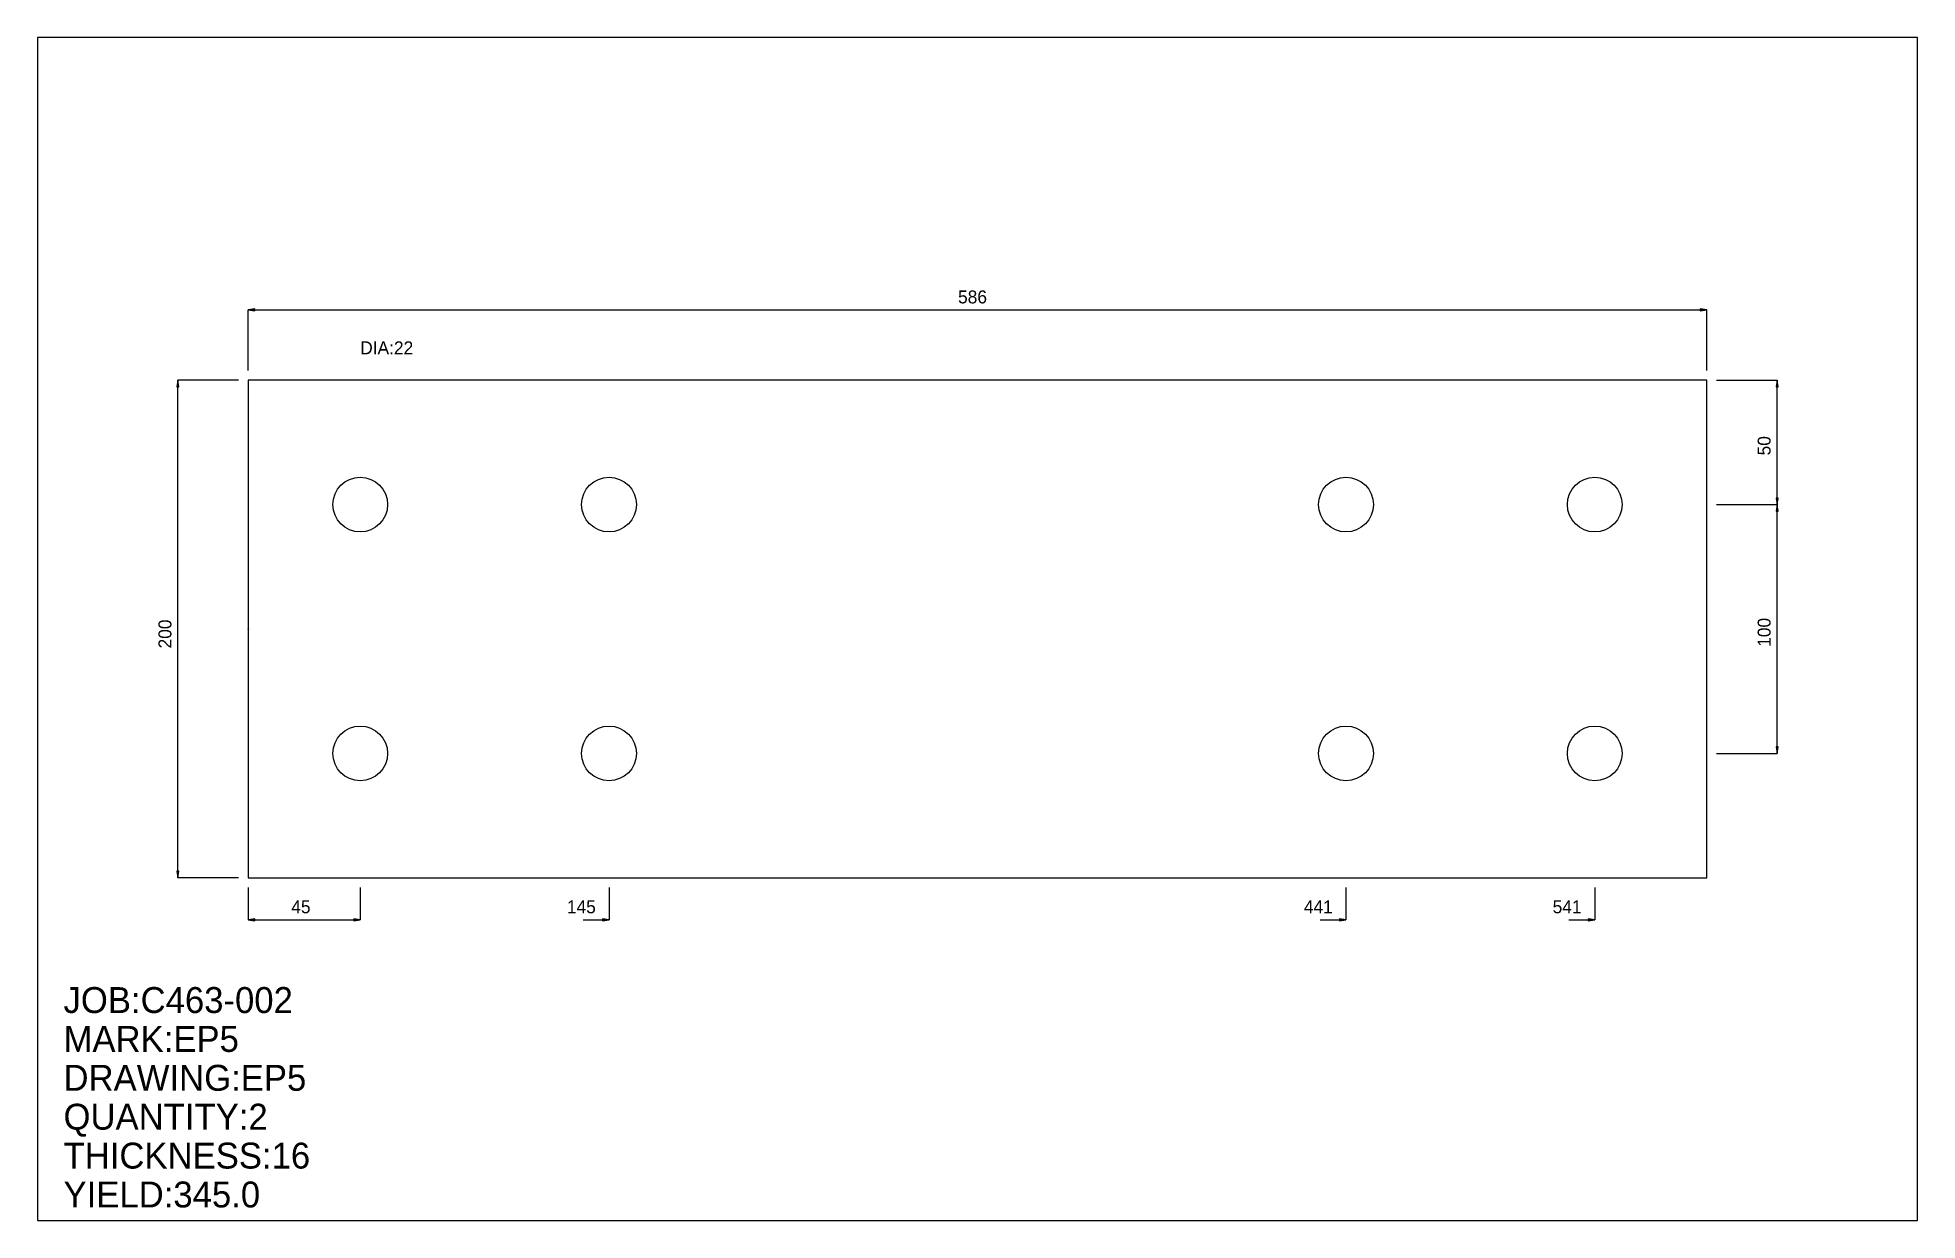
# Model space of a CAD drawing. Extents: x 0 to 756, y 0 to 475.
import ezdxf

# ---------------------------------------------------------------- set-up
doc = ezdxf.new("R2010")
doc.units = 0
doc.header["$LTSCALE"] = 0.125
for name, color, linetype in [('2', 7, 'CONTINUOUS'), ('3', 1, 'CONTINUOUS'), ('4', 1, 'CONTINUOUS'), ('5', 7, 'CONTINUOUS'), ('6', 4, 'CONTINUOUS')]:
    doc.layers.add(name, color=color, linetype=linetype)

# ---------------------------------------------------------------- blocks, each defined once
blk = doc.blocks.new('ARROW')
at = {"layer": '2', "linetype": 'CONTINUOUS'}
for p, q in [((0, 0), (-1, 0.166667)), ((-1, 0.166667), (-1, -0.166667)), ((-1, -0.166667), (0, 0))]:
    blk.add_line(p, q, dxfattribs=at)
blk = doc.blocks.new('PLATE')
at = {"layer": '3', "linetype": 'CONTINUOUS'}
for p, q in [((0, 0), (0, -200)), ((586.22498, 0), (0, 0)), ((586.22498, -200), (586.22498, 0)), ((0, -200), (586.22498, -200))]:
    blk.add_line(p, q, dxfattribs=at)
at = {"layer": '4', "linetype": 'CONTINUOUS'}
for centre in [(45, -50), (145, -50), (441.22501, -50), (541.22498, -50), (45, -150), (145, -150), (441.22501, -150), (541.22498, -150)]:
    blk.add_circle(centre, 11, dxfattribs=at)
at = {"layer": '5', "linetype": 'CONTINUOUS'}
for p, q in [((-0.1, -100), (0.1, -100)), ((0, -100.1), (0, -99.900002))]:
    blk.add_line(p, q, dxfattribs=at)
blk.add_circle((0, -100), 0.1, dxfattribs=at)
at = {"layer": '6', "linetype": 'CONTINUOUS'}
for p, q in [((0, 3.908167), (0, 28.334209)), ((0, 28.28421), (586.22498, 28.28421)), ((586.22498, 3.908167), (586.22498, 28.334209)), ((-3.908152, 0), (-28.334194, 0.000002)), ((-28.28421, -200), (-28.284195, 0.000002)), ((590.13312, 0), (614.55914, -0.000002)), ((614.50916, -50), (614.50916, -0.000002)), ((590.13312, -50), (614.55914, -50)), ((590.13312, -50), (614.55914, -50)), ((614.50916, -150), (614.50916, -50)), ((590.13312, -150), (614.55914, -150)), ((-3.908167, -200), (-28.334209, -200)), ((0, -203.90817), (0, -216.93539)), ((45, -203.90817), (45, -216.93539)), ((145, -203.90817), (145, -216.93539)), ((441.22501, -203.90817), (441.22501, -216.93539)), ((541.22498, -203.90817), (541.22498, -216.93539)), ((0, -216.88539), (45, -216.88539)), ((134.57822, -216.88539), (145, -216.88539)), ((430.80322, -216.88539), (441.22501, -216.88539)), ((530.80322, -216.88539), (541.22498, -216.88539))]:
    blk.add_line(p, q, dxfattribs=at)
at = {"layer": '6', "xscale": 2.605444, "yscale": 2.605444, "zscale": 2.605444}
for p, rotation in [((0, 28.28421), 180), ((-28.284195, 0.000002), 90), ((614.50916, -0.000002), 90), ((614.50916, -50), 270), ((614.50916, -50), 90), ((614.50916, -150), 270), ((-28.28421, -200), 270), ((0, -216.88539), 180)]:
    blk.add_blockref('ARROW', p, dxfattribs=dict(at, rotation=rotation))
for p in [(586.22498, 28.28421), (45, -216.88539), (145, -216.88539), (441.22501, -216.88539), (541.22498, -216.88539)]:
    blk.add_blockref('ARROW', p, dxfattribs=at)
at = {"layer": '5'}
blk.add_text('ZERO', height=0.015, dxfattribs=at).set_placement((0, -100))
at = {"layer": '6'}
for s, p in [('586', (285.29614, 30.889654)), ('DIA:22', (45, 10.421777)), ('45', (17.289112, -214.27995)), ('145', (128.06461, -214.27995)), ('441', (424.28961, -214.27995)), ('541', (524.28961, -214.27995))]:
    blk.add_text(s, height=5.211, dxfattribs=at).set_placement(p)
for s, p in [('50', (611.90369, -30.210888)), ('200', (-30.889647, -107.81633)), ('100', (611.90369, -107.16497))]:
    blk.add_text(s, height=5.211, rotation=90, dxfattribs=at).set_placement(p)

msp = doc.modelspace()

# ---------------------------------------------------------------- linework, layer by layer
at = {"layer": '5', "linetype": 'CONTINUOUS'}
for p, q in [((755.57892, 475.49362), (0, 475.49362)), ((0, 475.49362), (0, 0)), ((755.57892, 0), (755.57892, 475.49362)), ((0, 0), (755.57892, 0))]:
    msp.add_line(p, q, dxfattribs=at)

# ---------------------------------------------------------------- block references
at = {"layer": '2'}
msp.add_blockref('PLATE', (84.676971, 337.74683), dxfattribs=at)

# ---------------------------------------------------------------- texts
at = {"layer": '5'}
for s, p in [('JOB:C463-002', (10.421777, 83.374214)), ('MARK:EP5', (10.421777, 67.741547)), ('DRAWING:EP5', (10.421777, 52.108883)), ('QUANTITY:2', (10.421777, 36.476219)), ('THICKNESS:16', (10.421777, 20.843554)), ('YIELD:345.0', (10.421777, 5.210888))]:
    msp.add_text(s, height=10.422, dxfattribs=at).set_placement(p)

doc.saveas('drawing.dxf')
